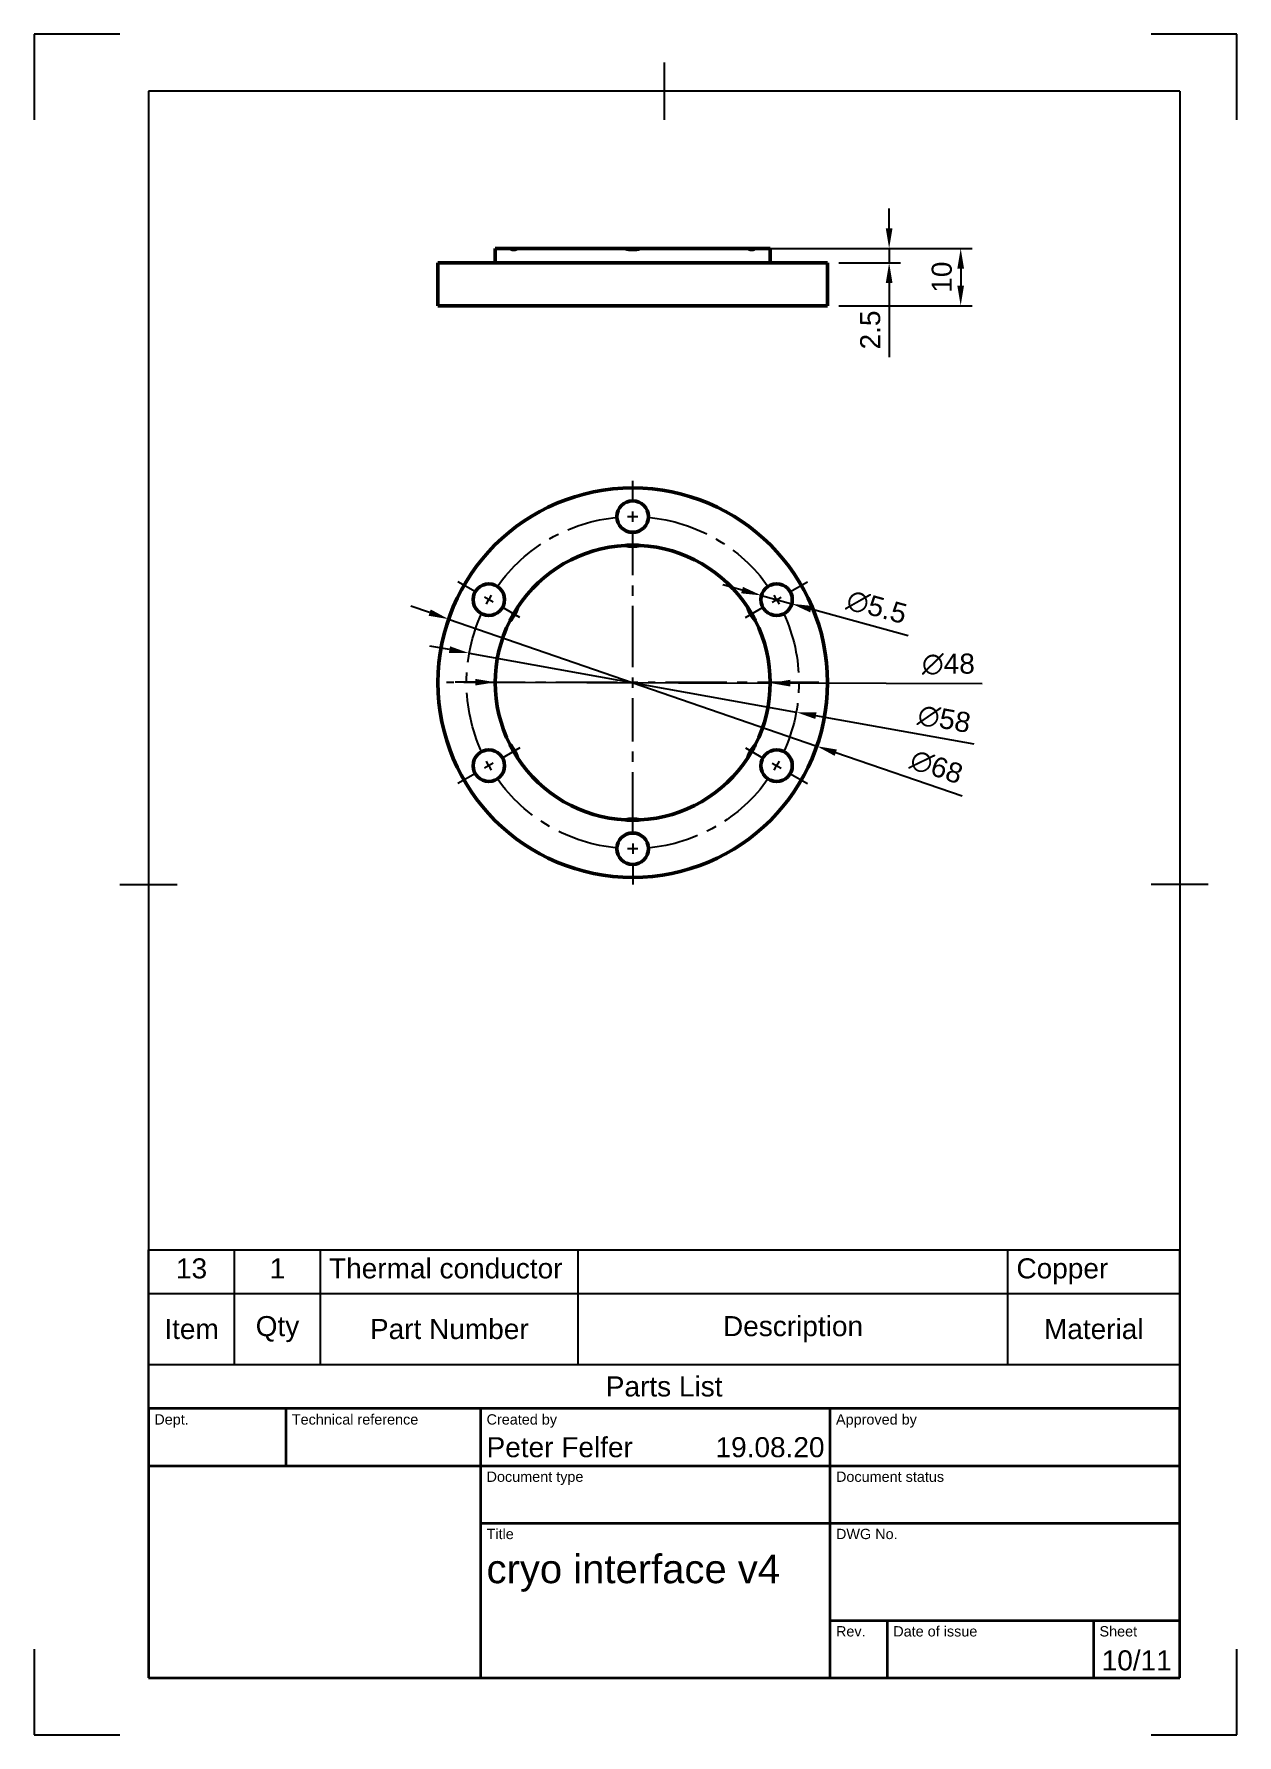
# Model space of a CAD drawing. Header units: millimetres. Extents: x 0 to 210, y 0 to 297.
import ezdxf
from ezdxf.enums import TextEntityAlignment as Align

# ---------------------------------------------------------------- set-up
doc = ezdxf.new("R2010")
doc.units = ezdxf.units.MM
doc.header["$LTSCALE"] = 0.75
doc.linetypes.add('CENTER2', pattern=[28.575, 19.05, -3.175, 3.175, -3.175])
for name, color, linetype, lineweight in [('Border', 7, 'Continuous', 25), ('FD_Dimensions', 7, 'Continuous', 25), ('Parts Lists', 7, 'Continuous', 25), ('Smart Centers', 7, 'CENTER2', 25), ('TitleBlock', 7, 'Continuous', 35), ('Visible', 7, 'Continuous', 50)]:
    doc.layers.add(name, color=color, linetype=linetype, lineweight=lineweight)
doc.styles.add('FusionTitle', font='')
doc.styles.get("Standard").update_dxf_attribs({"font": 'arial.ttf'})
doc.styles.get('FusionTitle').set_extended_font_data('Arial Unicode MS')
doc.dimstyles.new('Dim-ISO-25', dxfattribs={"dimtxt": 3.5, "dimasz": 3.5, "dimexe": 2, "dimexo": 2, "dimgap": 1.5, "dimtad": 1, "dimzin": 12, "dimdsep": 46, "dimtxsty": 'Standard', "dimcen": 0, "dimazin": 3, "dimtp": 0.1, "dimtm": 0.1, "dimtfac": 0.714, "dimtmove": 0, "dimatfit": 3, "dimfxl": 1, "dimtzin": 12, "dimarcsym": 0})

# ---------------------------------------------------------------- blocks, each defined once
blk = doc.blocks.new('ISO_A4(P)_SHEET')
at = {"layer": 'Border'}
for p, q in [((15, 297), (0, 297)), ((0, 297), (0, 282)), ((210, 297), (195, 297)), ((210, 282), (210, 297)), ((110, 292), (110, 282)), ((200, 287), (20, 287)), ((20, 287), (20, 10)), ((200, 287), (200, 10)), ((15, 148.5), (25, 148.5)), ((205, 148.5), (195, 148.5)), ((0, 15), (0, 0)), ((210, 0), (210, 15)), ((20, 10), (200, 10)), ((0, 0), (15, 0)), ((195, 0), (210, 0))]:
    blk.add_line(p, q, dxfattribs=at)
blk = doc.blocks.new('ISO_TITLEBLOCK')
at = {"layer": 'TitleBlock'}
for p, q in [((0, 47), (-180, 47)), ((-180, 47), (-180, 0)), ((-156, 37), (-156, 47)), ((-122, 0), (-122, 47)), ((-61, 0), (-61, 47)), ((0, 0), (0, 47)), ((-180, 37), (0, 37)), ((-122, 27), (0, 27)), ((-61, 10), (0, 10)), ((-51, 0), (-51, 10)), ((-15, 0), (-15, 10)), ((-180, 0), (0, 0))]:
    blk.add_line(p, q, dxfattribs=at)
at = {"layer": 'TitleBlock', "style": 'FusionTitle'}
for s, p in [('Dept.', (-179, 46)), ('Technical reference', (-155, 46)), ('Created by', (-121, 46)), ('Approved by', (-60, 46)), ('Document type', (-121, 36)), ('Document status', (-60, 36)), ('Title', (-121, 26)), ('DWG No.', (-60, 26)), ('Rev.', (-60, 9)), ('Date of issue', (-50, 9)), ('Sheet', (-14, 9))]:
    blk.add_text(s, height=1.8, dxfattribs=at).set_placement(p, align=Align.TOP_LEFT)
for tag, p, height in [('DEPT', (-179, 38.5), 3.5), ('TECHNICAL_REFERENCE', (-155, 38.5), 3.5), ('CREATED_BY', (-121, 38.5), 3.5), ('APPROVED_BY', (-60, 38.5), 3.5), ('DOCUMENT_TYPE', (-121, 28.5), 3.5), ('DOCUMENT_STATUS', (-60, 28.5), 3.5), ('TITLE_1', (-121, 16.5), 5), ('TITLE_2', (-121, 9), 5), ('TITLE_3', (-121, 1.5), 5), ('DATE_OF_ISSUE', (-50, 1.5), 3.5)]:
    blk.add_attdef(tag, p, '', height=height, dxfattribs=at)
for tag, p in [('CREATED_DATE', (-62, 38.5)), ('APPROVED_DATE', (-1, 38.5))]:
    blk.add_attdef(tag, text='', height=3.5, dxfattribs=at).set_placement(p, align=Align.RIGHT)
for tag, height, p in [('DRAWING_NUMBER', 5, (-30.5, 16.6)), ('REV', 3.5, (-56, 3.1)), ('SHEET', 3.5, (-7.5, 3.1))]:
    blk.add_attdef(tag, text='', height=height, dxfattribs=at).set_placement(p, align=Align.MIDDLE)
blk = doc.blocks.new('*T5')
at = {"layer": 'Parts Lists', "color": 0, "linetype": 'ByBlock', "lineweight": -2, "transparency": 16777216}
for p, q in [((0, 27.723965), (180, 27.723965)), ((0, 0), (0, 27.723965)), ((15, 7.666667), (15, 27.723965)), ((30, 7.666667), (30, 27.723965)), ((75, 7.666667), (75, 27.723965)), ((150, 7.666667), (150, 27.723965)), ((180, 0), (180, 27.723965)), ((0, 20.057299), (180, 20.057299)), ((0, 7.666667), (180, 7.666667)), ((0, 0), (180, 0))]:
    blk.add_line(p, q, dxfattribs=at)
at = {"layer": 'Parts Lists', "color": 0, "transparency": 16777216, "char_height": 3.5}
for s, insert, width, attachment_point in [('13', (7.5, 26.223965), 12, 2), ('1', (22.5, 26.223965), 12, 2), ('Thermal conductor', (31.5, 26.223965), 42, 1), ('Copper', (151.5, 26.223965), 27, 1), ('Item', (7.5, 13.861983), 12, 5), ('Qty', (22.5, 13.861983), 12, 5), ('Part Number', (52.5, 13.861983), 42, 5), ('Description', (112.5, 13.861983), 72, 5), ('Material', (165, 13.861983), 27, 5), ('Parts List', (90, 3.833333), 177, 5)]:
    blk.add_mtext(s, dxfattribs=dict(at, insert=insert, width=width, attachment_point=attachment_point))
blk = doc.blocks.new('*D20')
at = {"layer": 'Defpoints', "color": 0, "transparency": 16777216}
for p in [(124.617411, 259.549181), (138.512692, 249.549181), (161.765017, 249.549181)]:
    blk.add_point(p, dxfattribs=at)
at = {"layer": 'FD_Dimensions', "lineweight": -2, "transparency": 16777216}
for p, q in [((126.617411, 259.549181), (163.765017, 259.549181)), ((161.765017, 256.049181), (161.765017, 253.049181)), ((140.512692, 249.549181), (163.765017, 249.549181))]:
    blk.add_line(p, q, dxfattribs=at)
at = {"layer": 'FD_Dimensions', "transparency": 16777216}
for points in [[(161.181684, 256.049181), (162.348351, 256.049181), (161.765017, 259.549181)], [(161.181684, 253.049181), (162.348351, 253.049181), (161.765017, 249.549181)]]:
    blk.add_solid(points, dxfattribs=at)
at = {"layer": 'FD_Dimensions', "color": 0, "transparency": 16777216, "insert": (158.478012, 254.549181), "char_height": 3.5, "attachment_point": 5, "rotation": 90}
blk.add_mtext('10', dxfattribs=at)
blk = doc.blocks.new('*D21')
at = {"layer": 'Defpoints', "color": 0, "transparency": 16777216}
for p in [(124.617411, 259.549181), (138.512692, 257.049181), (149.280316, 257.049181)]:
    blk.add_point(p, dxfattribs=at)
at = {"layer": 'FD_Dimensions', "lineweight": -2, "transparency": 16777216}
for p, q in [((149.280316, 263.049181), (149.280316, 266.549181)), ((126.617411, 259.549181), (151.280316, 259.549181)), ((149.280316, 259.549181), (149.280316, 257.049181)), ((140.512692, 257.049181), (151.280316, 257.049181)), ((149.280316, 253.549181), (149.280316, 240.591132))]:
    blk.add_line(p, q, dxfattribs=at)
at = {"layer": 'FD_Dimensions', "transparency": 16777216}
for points in [[(148.696983, 263.049181), (149.86365, 263.049181), (149.280316, 259.549181)], [(148.696983, 253.549181), (149.86365, 253.549181), (149.280316, 257.049181)]]:
    blk.add_solid(points, dxfattribs=at)
at = {"layer": 'FD_Dimensions', "color": 0, "transparency": 16777216, "insert": (145.993311, 245.320156), "char_height": 3.5, "attachment_point": 5, "rotation": 90}
blk.add_mtext('2.5', dxfattribs=at)
blk = doc.blocks.new('*D22')
at = {"layer": 'Defpoints', "color": 0, "transparency": 16777216}
for p in [(72.372198, 194.831982), (136.653186, 172.651934)]:
    blk.add_point(p, dxfattribs=at)
at = {"layer": 'FD_Dimensions', "color": 0, "lineweight": -2, "transparency": 16777216}
for p, q in [((69.063617, 195.973602), (65.755037, 197.115222)), ((72.372198, 194.831982), (136.653186, 172.651934)), ((162.027517, 163.896563), (139.961766, 171.510314))]:
    blk.add_line(p, q, dxfattribs=at)
at = {"layer": 'FD_Dimensions', "color": 0, "transparency": 16777216}
for points in [[(69.253887, 196.525032), (68.873347, 195.422172), (72.372198, 194.831982)], [(140.152036, 172.061744), (139.771496, 170.958884), (136.653186, 172.651934)]]:
    blk.add_solid(points, dxfattribs=at)
at = {"layer": 'FD_Dimensions', "color": 0, "transparency": 16777216, "insert": (157.540664, 169.02547), "char_height": 3.5, "attachment_point": 5, "rotation": 340.96310692}
blk.add_mtext('∅68', dxfattribs=at)
blk = doc.blocks.new('*D23')
at = {"layer": 'Defpoints', "color": 0, "transparency": 16777216}
for p in [(80.5128, 183.814182), (128.512583, 183.669735)]:
    blk.add_point(p, dxfattribs=at)
at = {"layer": 'FD_Dimensions', "color": 0, "lineweight": -2, "transparency": 16777216}
for p, q in [((77.012816, 183.824714), (73.512832, 183.835247)), ((80.5128, 183.814182), (128.512583, 183.669735)), ((165.530742, 183.558335), (132.012567, 183.659202))]:
    blk.add_line(p, q, dxfattribs=at)
at = {"layer": 'FD_Dimensions', "color": 0, "transparency": 16777216}
for points in [[(77.014572, 184.408045), (77.011061, 183.241384), (80.5128, 183.814182)], [(132.014323, 184.242533), (132.010812, 183.075871), (128.512583, 183.669735)]]:
    blk.add_solid(points, dxfattribs=at)
at = {"layer": 'FD_Dimensions', "color": 0, "transparency": 16777216, "insert": (159.626562, 186.961009), "char_height": 3.5, "attachment_point": 5, "rotation": 359.82759666}
blk.add_mtext('∅48', dxfattribs=at)
blk = doc.blocks.new('*U10')
at = {"layer": 'Smart Centers', "color": 0, "ltscale": 0.75, "transparency": 16777216}
blk.add_line((0, 31.678906), (0, 35.25), dxfattribs=at)
at = {"layer": 'Smart Centers', "color": 0, "linetype": 'Continuous', "ltscale": 0.75, "transparency": 16777216}
blk.add_line((0, 28.107031), (0, 29.892969), dxfattribs=at)
at = {"layer": 'Smart Centers', "color": 0, "linetype": 'Continuous', "ltscale": 0.75, "transparency": 16777216, "extrusion": (0, 0, -1)}
blk.add_arc((0, 0), 29, 88.235677, 91.764323, dxfattribs=at)
blk = doc.blocks.new('*U11')
at = {"layer": 'Smart Centers', "color": 0, "ltscale": 0.75, "transparency": 16777216}
for p, q in [((-27.434738, 15.839453), (-30.527395, 17.625)), ((-19.702078, 11.375), (-22.794736, 13.160547))]:
    blk.add_line(p, q, dxfattribs=at)
at = {"layer": 'Smart Centers', "color": 0, "linetype": 'Continuous', "ltscale": 0.75, "transparency": 16777216}
blk.add_line((-24.341403, 14.053516), (-25.88807, 14.946484), dxfattribs=at)
at = {"layer": 'Smart Centers', "color": 0, "linetype": 'Continuous', "ltscale": 0.75, "transparency": 16777216, "extrusion": (0, 0, -1)}
blk.add_arc((0, 0), 29, 28.235677, 31.764323, dxfattribs=at)
blk = doc.blocks.new('*U12')
at = {"layer": 'Smart Centers', "color": 0, "linetype": 'Continuous', "ltscale": 0.75, "transparency": 16777216}
blk.add_line((0, -28.107031), (0, -29.892969), dxfattribs=at)
at = {"layer": 'Smart Centers', "color": 0, "ltscale": 0.75, "transparency": 16777216}
blk.add_line((0, -31.678906), (0, -35.25), dxfattribs=at)
at = {"layer": 'Smart Centers', "color": 0, "linetype": 'Continuous', "ltscale": 0.75, "transparency": 16777216, "extrusion": (0, 0, -1)}
blk.add_arc((0, 0), 29, 268.235677, 271.764323, dxfattribs=at)
blk = doc.blocks.new('*U13')
at = {"layer": 'Smart Centers', "color": 0, "linetype": 'Continuous', "ltscale": 0.75, "transparency": 16777216}
blk.add_line((24.341403, 14.053516), (25.88807, 14.946484), dxfattribs=at)
at = {"layer": 'Smart Centers', "color": 0, "ltscale": 0.75, "transparency": 16777216}
for p, q in [((27.434738, 15.839453), (30.527395, 17.625)), ((19.702078, 11.375), (22.794736, 13.160547))]:
    blk.add_line(p, q, dxfattribs=at)
at = {"layer": 'Smart Centers', "color": 0, "linetype": 'Continuous', "ltscale": 0.75, "transparency": 16777216, "extrusion": (0, 0, -1)}
blk.add_arc((0, 0), 29, 148.235677, 151.764323, dxfattribs=at)
blk = doc.blocks.new('*U14')
at = {"layer": 'Smart Centers', "color": 0, "ltscale": 0.75, "transparency": 16777216}
for p, q in [((19.702078, -11.375), (22.794736, -13.160547)), ((27.434738, -15.839453), (30.527395, -17.625))]:
    blk.add_line(p, q, dxfattribs=at)
at = {"layer": 'Smart Centers', "color": 0, "linetype": 'Continuous', "ltscale": 0.75, "transparency": 16777216}
blk.add_line((24.341403, -14.053516), (25.88807, -14.946484), dxfattribs=at)
at = {"layer": 'Smart Centers', "color": 0, "linetype": 'Continuous', "ltscale": 0.75, "transparency": 16777216, "extrusion": (0, 0, -1)}
blk.add_arc((0, 0), 29, 208.235677, 211.764323, dxfattribs=at)
blk = doc.blocks.new('*U15')
at = {"layer": 'Smart Centers', "color": 0, "ltscale": 0.75, "transparency": 16777216}
for p, q in [((-19.702078, -11.375), (-22.794736, -13.160547)), ((-27.434738, -15.839453), (-30.527395, -17.625))]:
    blk.add_line(p, q, dxfattribs=at)
at = {"layer": 'Smart Centers', "color": 0, "linetype": 'Continuous', "ltscale": 0.75, "transparency": 16777216}
blk.add_line((-24.341403, -14.053516), (-25.88807, -14.946484), dxfattribs=at)
at = {"layer": 'Smart Centers', "color": 0, "linetype": 'Continuous', "ltscale": 0.75, "transparency": 16777216, "extrusion": (0, 0, -1)}
blk.add_arc((0, 0), 29, 328.235677, 331.764323, dxfattribs=at)
blk = doc.blocks.new('*U16')
at = {"layer": 'Smart Centers', "color": 0, "ltscale": 0.75, "transparency": 16777216}
for p, q in [((0, 2.678906), (0, 26.321094)), ((-2.678906, 0), (-32.5, 0)), ((32.5, 0), (2.678906, 0)), ((0, -26.321094), (0, -2.678906))]:
    blk.add_line(p, q, dxfattribs=at)
at = {"layer": 'Smart Centers', "color": 0, "linetype": 'Continuous', "ltscale": 0.75, "transparency": 16777216}
for p, q in [((0.892969, 0), (-0.892969, 0)), ((0, -0.892969), (0, 0.892969))]:
    blk.add_line(p, q, dxfattribs=at)
blk = doc.blocks.new('*U17')
at = {"layer": 'Smart Centers', "color": 0, "ltscale": 0.75, "transparency": 16777216, "extrusion": (0, 0, -1)}
for start, end in [(35.2946, 84.7054), (95.2946, 144.7054), (335.2946, 24.7054), (155.2946, 204.7054), (275.2946, 324.7054), (215.2946, 264.7054)]:
    blk.add_arc((0, 0), 29, start, end, dxfattribs=at)
at = {"layer": 'Smart Centers', "color": 0, "ltscale": 0.75, "transparency": 16777216}
for name in ['*U10', '*U16', '*U11', '*U13', '*U15', '*U14', '*U12']:
    blk.add_blockref(name, (0, 0), dxfattribs=at)
blk = doc.blocks.new('*D24')
at = {"layer": 'Defpoints', "color": 0, "transparency": 16777216}
for p in [(126.976475, 198.973357), (132.278382, 197.51056)]:
    blk.add_point(p, dxfattribs=at)
at = {"layer": 'FD_Dimensions', "lineweight": -2, "transparency": 16777216}
for p, q in [((123.602533, 199.904228), (120.228592, 200.835099)), ((126.976475, 198.973357), (132.278382, 197.51056)), ((152.577051, 191.910153), (135.652323, 196.579689))]:
    blk.add_line(p, q, dxfattribs=at)
at = {"layer": 'FD_Dimensions', "transparency": 16777216}
for points in [[(123.757679, 200.466551), (123.447388, 199.341904), (126.976475, 198.973357)], [(135.807469, 197.142012), (135.497178, 196.017365), (132.278382, 197.51056)]]:
    blk.add_solid(points, dxfattribs=at)
at = {"layer": 'FD_Dimensions', "color": 0, "transparency": 16777216, "insert": (147.11196, 196.929332), "char_height": 3.5, "attachment_point": 5, "rotation": 344.57581412}
blk.add_mtext('∅5.5', dxfattribs=at)
blk = doc.blocks.new('*D25')
at = {"layer": 'Defpoints', "color": 0, "transparency": 16777216}
for p in [(75.973523, 188.891315), (133.05186, 178.592602)]:
    blk.add_point(p, dxfattribs=at)
at = {"layer": 'FD_Dimensions', "color": 0, "lineweight": -2, "transparency": 16777216}
for p, q in [((72.529141, 189.512789), (69.084759, 190.134263)), ((75.973523, 188.891315), (133.05186, 178.592602)), ((164.111875, 172.988406), (136.496242, 177.971127))]:
    blk.add_line(p, q, dxfattribs=at)
at = {"layer": 'FD_Dimensions', "color": 0, "transparency": 16777216}
for points in [[(72.63272, 190.086853), (72.425562, 188.938725), (75.973523, 188.891315)], [(136.599821, 178.545191), (136.392663, 177.397064), (133.05186, 178.592602)]]:
    blk.add_solid(points, dxfattribs=at)
at = {"layer": 'FD_Dimensions', "color": 0, "transparency": 16777216, "insert": (158.892501, 177.369691), "char_height": 3.5, "attachment_point": 5, "rotation": 349.77209567}
blk.add_mtext('∅58', dxfattribs=at)

msp = doc.modelspace()

# ---------------------------------------------------------------- linework, layer by layer
at = {"layer": 'Visible', "extrusion": (0.965926, 7.6e-14, -0.258819)}
for p, q in [((80.513, 259.549), (83.109, 259.549)), ((80.513, 259.549), (80.513, 257.049)), ((83.109, 259.549), (84.408, 259.549)), ((84.408, 259.549), (103.214, 259.549)), ((103.214, 259.549), (105.812, 259.549)), ((105.812, 259.549), (124.617, 259.549)), ((124.617, 259.549), (125.916, 259.549)), ((125.916, 259.549), (128.513, 259.549)), ((128.513, 259.549), (128.513, 257.049)), ((70.513, 257.049), (138.513, 257.049)), ((70.513, 257.049), (70.513, 249.549)), ((138.513, 257.049), (138.513, 249.549)), ((70.513, 249.549), (138.513, 249.549))]:
    msp.add_line(p, q, dxfattribs=at)
at = {"layer": 'Visible', "extrusion": (0, -1e-16, -1)}
for centre, radius in [((-104.513, 183.742), 34), ((-104.513, 212.742), 2.75), ((-79.398, 198.242), 2.75), ((-129.627, 198.242), 2.75), ((-79.398, 169.242), 2.75), ((-129.627, 169.242), 2.75), ((-104.513, 154.742), 2.75)]:
    msp.add_circle(centre, radius, dxfattribs=at)
at = {"layer": 'Visible', "extrusion": (1e-16, 1e-16, -1)}
msp.add_arc((-104.513, 263.667), 4.318, 252.49257, 287.50743, dxfattribs=at)
at = {"layer": 'Visible', "extrusion": (0, -1e-16, -1)}
for centre, radius, start, end in [((-104.513, 183.742), 24, 33.10232, 86.89768), ((-104.513, 183.742), 24, 86.89768, 93.10232), ((-104.513, 212.742), 5.2, 255.53545, 284.46455), ((-104.513, 183.742), 24, 93.10232, 146.89768), ((-104.513, 183.742), 24, 26.89768, 33.10232), ((-79.398, 198.242), 5.2, 195.53545, 224.46455), ((-104.513, 183.742), 24, 146.89768, 153.10232), ((-129.627, 198.242), 5.2, 315.53545, 344.46455), ((-104.513, 183.742), 24, 333.10232, 26.89768), ((-104.513, 183.742), 24, 153.10232, 206.89768), ((-104.513, 183.742), 24, 326.89768, 333.10232), ((-79.398, 169.242), 5.2, 135.53545, 164.46455), ((-104.513, 183.742), 24, 206.89768, 213.10232), ((-129.627, 169.242), 5.2, 15.53545, 44.46455), ((-104.513, 183.742), 24, 273.10232, 326.89768), ((-104.513, 183.742), 24, 213.10232, 266.89768), ((-104.513, 154.742), 5.2, 75.53545, 104.46455), ((-104.513, 183.742), 24, 266.89768, 273.10232)]:
    msp.add_arc(centre, radius, start, end, dxfattribs=at)
at = {"layer": 'Visible'}
msp.add_open_spline([(83.109, 259.549), (83.291, 259.428), (83.492, 259.349), (83.964, 259.349), (84.189, 259.428), (84.408, 259.549)], degree=3, knots=[1.61025802, 1.61025802, 1.61025802, 1.61025802, 1.75176358, 1.75176358, 1.89326914, 1.89326914, 1.89326914, 1.89326914], dxfattribs=at)
at = {"layer": 'Visible', "extrusion": (-1.4005e-12, 5.9856e-12, -1)}
msp.add_open_spline([(124.617, 259.549), (124.837, 259.428), (125.061, 259.349), (125.533, 259.349), (125.735, 259.428), (125.916, 259.549)], degree=3, knots=[1.61025802, 1.61025802, 1.61025802, 1.61025802, 1.75176358, 1.75176358, 1.89326914, 1.89326914, 1.89326914, 1.89326914], dxfattribs=at)

# ---------------------------------------------------------------- block references
msp.add_blockref('*T5', (20, 57))
at = {"layer": 'Border'}
msp.add_blockref('ISO_A4(P)_SHEET', (0, 0), dxfattribs=at)
at = {"layer": 'Smart Centers', "ltscale": 0.75}
msp.add_blockref('*U17', (104.513, 183.742), dxfattribs=at)
at = {"layer": 'TitleBlock'}
msp.add_blockref('ISO_TITLEBLOCK', (200, 10), dxfattribs=at).add_auto_attribs({'CREATED_DATE': '19.08.20', 'SHEET': '10/11', 'TITLE_1': 'cryo interface v4', 'CREATED_BY': 'Peter Felfer'})

# ---------------------------------------------------------------- dimensions: what is measured, and where the dimension line sits
at = {"layer": 'FD_Dimensions'}
for base, p2, picture, middle in [((149.28, 257.049), (138.513, 257.049), '*D21', (145.993, 245.32)), ((161.765, 249.549), (138.513, 249.549), '*D20', (158.478, 254.549))]:
    dim = msp.add_linear_dim(base=base, p1=(124.617, 259.549), p2=p2, angle=90, dimstyle='Dim-ISO-25', override={"dimlfac": 1, "dimclrd": 256, "dimclre": 256}, dxfattribs=at)
    dim.commit()
    dim.dimension.update_dxf_attribs({"geometry": picture, "text_midpoint": middle})
for p1, p2, override, picture, middle in [((126.976, 198.973), (132.278, 197.511), {"dimlfac": 1, "dimclrd": 256, "dimclre": 256}, '*D24', (146.212, 193.666)), ((72.372, 194.832), (136.653, 172.652), {"dimlfac": 1}, '*D22', (156.437, 165.826)), ((75.974, 188.891), (133.052, 178.593), {"dimlfac": 1}, '*D25', (158.291, 174.039)), ((80.513, 183.814), (128.513, 183.67), {"dimlfac": 1, "dimse1": 1}, '*D23', (159.616, 183.576))]:
    dim = msp.add_diameter_dim_2p(p1=p1, p2=p2, dimstyle='Dim-ISO-25', override=override, dxfattribs=at)
    dim.commit()
    dim.dimension.update_dxf_attribs({"geometry": picture, "text_midpoint": middle, "dimtype": 163})

doc.saveas('drawing.dxf')
